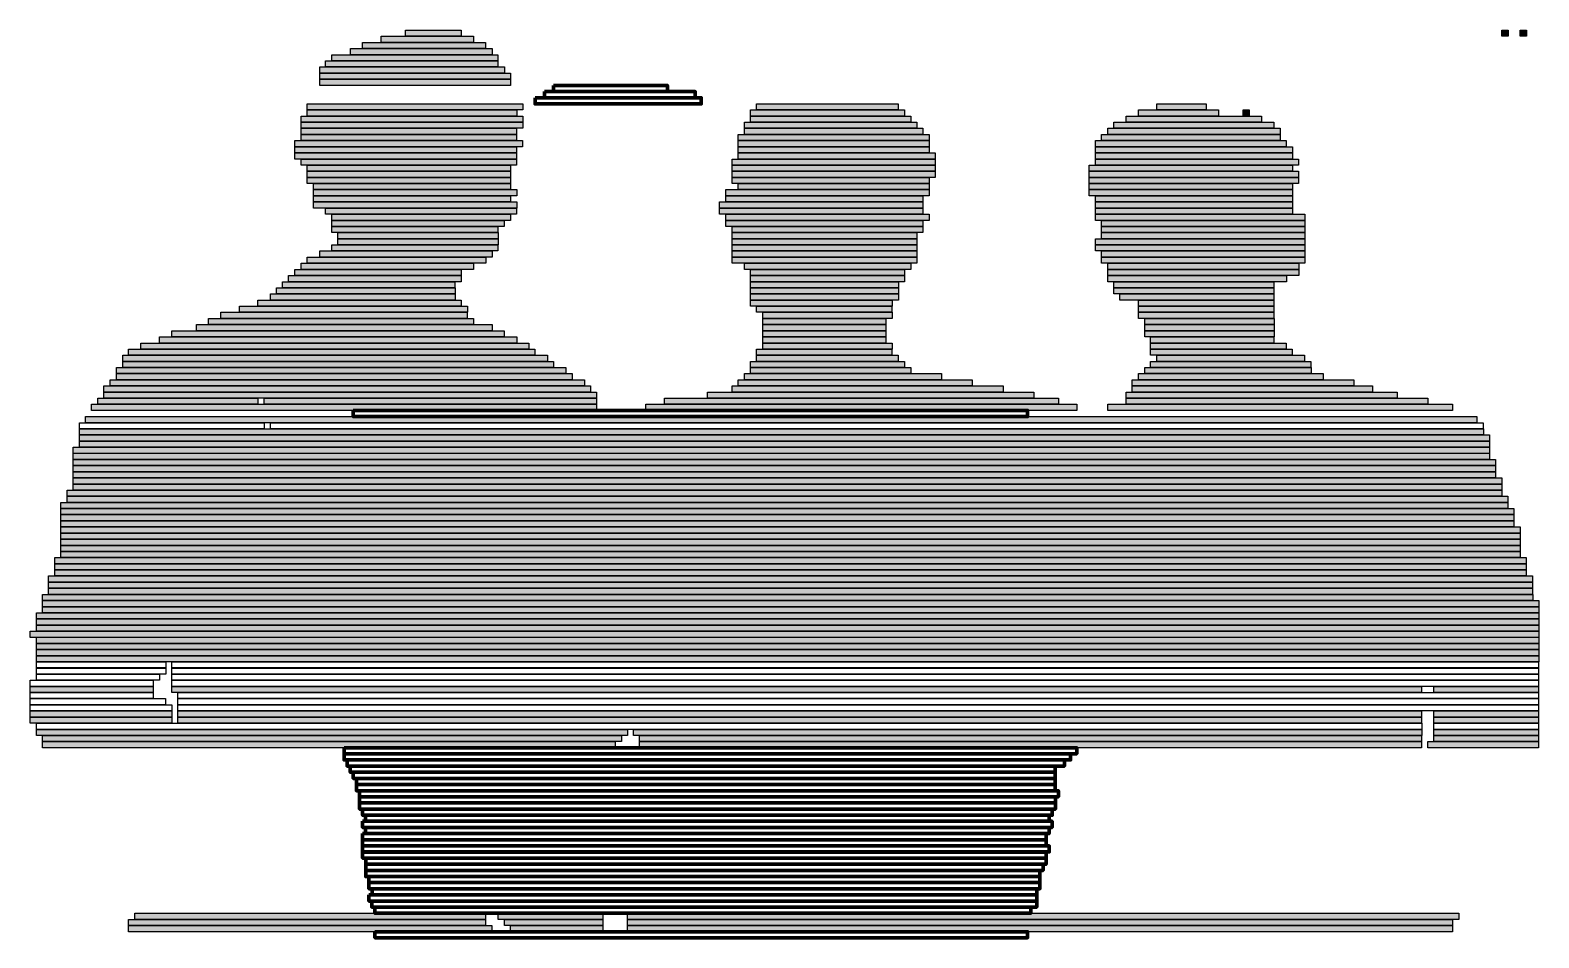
# Model space of a CAD drawing. Header units: millimetres. Extents: x 6 to 41668, y 1529 to 28527.
# Drawn here: x 39800 to 41342, y 9228 to 10156 of the extents above; entities that cross this region are included whole.
import ezdxf

# ---------------------------------------------------------------- set-up
doc = ezdxf.new("R2010")
doc.units = ezdxf.units.MM
doc.header["$LTSCALE"] = 50
doc.layers.add('12_Plankopf', color=140, linetype='Continuous')

msp = doc.modelspace()

# ---------------------------------------------------------------- hatches: boundary and pattern name
at = {"layer": '12_Plankopf'}
for points in [[(40158.8, 10149.5), (40253.2, 10149.5), (40253.2, 10143.2), (40158.8, 10143.2)], [(40183.9, 10155.7), (40240.5, 10155.7), (40240.5, 10149.5), (40183.9, 10149.5)], [(41304.6, 10155.7), (41310.9, 10155.7), (41310.9, 10149.5), (41304.6, 10149.5)], [(41323.3, 10155.7), (41329.7, 10155.7), (41329.7, 10149.5), (41323.3, 10149.5)], [(40127.4, 10136.9), (40272.2, 10136.9), (40272.2, 10130.6), (40127.4, 10130.6)], [(40139.8, 10143.1), (40265.6, 10143.1), (40265.6, 10136.9), (40139.8, 10136.9)], [(40096, 10118.1), (40284.8, 10118.1), (40284.8, 10111.8), (40096, 10111.8)], [(40102, 10124.4), (40278.3, 10124.4), (40278.3, 10118.1), (40102, 10118.1)], [(40108.4, 10130.6), (40278.3, 10130.6), (40278.3, 10124.4), (40108.4, 10124.4)], [(40096, 10111.8), (40291.2, 10111.8), (40291.2, 10105.6), (40096, 10105.6)], [(40096, 10105.6), (40291.2, 10105.6), (40291.2, 10099.3), (40096, 10099.3)], [(40083.3, 10080.5), (40303.6, 10080.5), (40303.6, 10074.2), (40083.3, 10074.2)], [(40083.3, 10074.2), (40297.4, 10074.2), (40297.4, 10067.9), (40083.3, 10067.9)], [(40536.6, 10074.2), (40694, 10074.2), (40694, 10067.9), (40536.6, 10067.9)], [(40542.6, 10080.5), (40687.4, 10080.5), (40687.4, 10074.2), (40542.6, 10074.2)], [(40933.2, 10074.2), (41015, 10074.2), (41015, 10067.9), (40933.2, 10067.9)], [(40951.9, 10080.5), (41002.2, 10080.5), (41002.2, 10074.2), (40951.9, 10074.2)], [(41040, 10074.2), (41046.3, 10074.2), (41046.3, 10067.9), (41040, 10067.9)], [(40077, 10067.9), (40303.6, 10067.9), (40303.6, 10061.7), (40077, 10061.7)], [(40077, 10061.7), (40303.6, 10061.7), (40303.6, 10055.4), (40077, 10055.4)], [(40530.3, 10061.7), (40706.6, 10061.7), (40706.6, 10055.4), (40530.3, 10055.4)], [(40536.6, 10067.9), (40700.3, 10067.9), (40700.3, 10061.7), (40536.6, 10061.7)], [(40907.8, 10061.7), (41071.4, 10061.7), (41071.4, 10055.4), (40907.8, 10055.4)], [(40920.5, 10067.9), (41059, 10067.9), (41059, 10061.7), (40920.5, 10061.7)], [(40070.6, 10042.8), (40303.5, 10042.8), (40303.5, 10036.6), (40070.6, 10036.6)], [(40077, 10055.4), (40297.3, 10055.4), (40297.3, 10049.1), (40077, 10049.1)], [(40077, 10049.1), (40297.3, 10049.1), (40297.3, 10042.8), (40077, 10042.8)], [(40523.9, 10049.1), (40719.1, 10049.1), (40719.1, 10042.8), (40523.9, 10042.8)], [(40523.9, 10042.8), (40719.1, 10042.8), (40719.1, 10036.6), (40523.9, 10036.6)], [(40530.3, 10055.4), (40712.8, 10055.4), (40712.8, 10049.1), (40530.3, 10049.1)], [(40889.1, 10042.8), (41084.2, 10042.8), (41084.2, 10036.6), (40889.1, 10036.6)], [(40895.4, 10049.1), (41078, 10049.1), (41078, 10042.8), (40895.4, 10042.8)], [(40901.8, 10055.4), (41078, 10055.4), (41078, 10049.1), (40901.8, 10049.1)], [(40070.6, 10036.6), (40297.2, 10036.6), (40297.2, 10030.3), (40070.6, 10030.3)], [(40070.6, 10030.3), (40297.2, 10030.3), (40297.2, 10024), (40070.6, 10024)], [(40523.9, 10036.6), (40719.1, 10036.6), (40719.1, 10030.3), (40523.9, 10030.3)], [(40523.9, 10030.3), (40725.4, 10030.3), (40725.4, 10024), (40523.9, 10024)], [(40889.1, 10036.6), (41090.5, 10036.6), (41090.5, 10030.3), (40889.1, 10030.3)], [(40889.1, 10030.3), (41090.5, 10030.3), (41090.5, 10024), (40889.1, 10024)], [(40077, 10024), (40297.3, 10024), (40297.3, 10017.8), (40077, 10017.8)], [(40083.3, 10017.8), (40291.1, 10017.8), (40291.1, 10011.5), (40083.3, 10011.5)], [(40083.3, 10011.5), (40291.1, 10011.5), (40291.1, 10005.2), (40083.3, 10005.2)], [(40517.6, 10024), (40725.3, 10024), (40725.3, 10017.8), (40517.6, 10017.8)], [(40517.6, 10017.8), (40725.3, 10017.8), (40725.3, 10011.5), (40517.6, 10011.5)], [(40517.6, 10011.5), (40725.3, 10011.5), (40725.3, 10005.2), (40517.6, 10005.2)], [(40882.7, 10017.8), (41090.4, 10017.8), (41090.4, 10011.5), (40882.7, 10011.5)], [(40882.7, 10011.5), (41096.7, 10011.5), (41096.7, 10005.2), (40882.7, 10005.2)], [(40889.1, 10024), (41096.8, 10024), (41096.8, 10017.8), (40889.1, 10017.8)], [(40083.3, 10005.2), (40291.1, 10005.2), (40291.1, 9999), (40083.3, 9999)], [(40089.7, 9999), (40291.1, 9999), (40291.1, 9992.7), (40089.7, 9992.7)], [(40517.6, 10005.2), (40719, 10005.2), (40719, 9999), (40517.6, 9999)], [(40523.9, 9999), (40719.1, 9999), (40719.1, 9992.7), (40523.9, 9992.7)], [(40882.7, 10005.2), (41096.7, 10005.2), (41096.7, 9999), (40882.7, 9999)], [(40882.7, 9999), (41090.4, 9999), (41090.4, 9992.7), (40882.7, 9992.7)], [(40089.7, 9992.7), (40297.4, 9992.7), (40297.4, 9986.4), (40089.7, 9986.4)], [(40089.7, 9986.4), (40291.1, 9986.4), (40291.1, 9980.2), (40089.7, 9980.2)], [(40089.7, 9980.2), (40297.4, 9980.2), (40297.4, 9973.9), (40089.7, 9973.9)], [(40504.9, 9980.2), (40712.6, 9980.2), (40712.6, 9973.9), (40504.9, 9973.9)], [(40511.2, 9992.7), (40719, 9992.7), (40719, 9986.4), (40511.2, 9986.4)], [(40511.2, 9986.4), (40712.7, 9986.4), (40712.7, 9980.2), (40511.2, 9980.2)], [(40882.7, 9992.7), (41090.4, 9992.7), (41090.4, 9986.4), (40882.7, 9986.4)], [(40889.1, 9986.4), (41090.5, 9986.4), (41090.5, 9980.2), (40889.1, 9980.2)], [(40889.1, 9980.2), (41090.5, 9980.2), (41090.5, 9973.9), (40889.1, 9973.9)], [(40102, 9973.9), (40297.2, 9973.9), (40297.2, 9967.6), (40102, 9967.6)], [(40108.4, 9967.6), (40291, 9967.6), (40291, 9961.3), (40108.4, 9961.3)], [(40504.9, 9973.9), (40712.6, 9973.9), (40712.6, 9967.6), (40504.9, 9967.6)], [(40511.2, 9967.6), (40719, 9967.6), (40719, 9961.3), (40511.2, 9961.3)], [(40889.1, 9973.9), (41090.5, 9973.9), (41090.5, 9967.6), (40889.1, 9967.6)], [(40889.1, 9967.6), (41103.1, 9967.6), (41103.1, 9961.3), (40889.1, 9961.3)], [(40108.4, 9961.3), (40284.6, 9961.3), (40284.6, 9955), (40108.4, 9955)], [(40108.4, 9955), (40278.3, 9955), (40278.3, 9948.8), (40108.4, 9948.8)], [(40114.7, 9948.8), (40278.4, 9948.8), (40278.4, 9942.5), (40114.7, 9942.5)], [(40511.2, 9961.3), (40712.7, 9961.3), (40712.7, 9955), (40511.2, 9955)], [(40517.6, 9955), (40712.7, 9955), (40712.7, 9948.8), (40517.6, 9948.8)], [(40517.6, 9948.8), (40706.4, 9948.8), (40706.4, 9942.5), (40517.6, 9942.5)], [(40895.4, 9961.3), (41103.2, 9961.3), (41103.2, 9955), (40895.4, 9955)], [(40895.4, 9955), (41103.2, 9955), (41103.2, 9948.8), (40895.4, 9948.8)], [(40895.4, 9948.8), (41103.2, 9948.8), (41103.2, 9942.5), (40895.4, 9942.5)], [(40108.4, 9936.3), (40278.3, 9936.3), (40278.3, 9930), (40108.4, 9930)], [(40114.7, 9942.5), (40278.4, 9942.5), (40278.4, 9936.3), (40114.7, 9936.3)], [(40517.6, 9942.5), (40706.4, 9942.5), (40706.4, 9936.3), (40517.6, 9936.3)], [(40517.6, 9936.3), (40706.4, 9936.3), (40706.4, 9930), (40517.6, 9930)], [(40889.1, 9942.5), (41103.1, 9942.5), (41103.1, 9936.3), (40889.1, 9936.3)], [(40889.1, 9936.3), (41103.1, 9936.3), (41103.1, 9930), (40889.1, 9930)], [(40077, 9917.4), (40253.2, 9917.4), (40253.2, 9911.1), (40077, 9911.1)], [(40083.3, 9923.7), (40265.9, 9923.7), (40265.9, 9917.5), (40083.3, 9917.5)], [(40096, 9930), (40272.3, 9930), (40272.3, 9923.7), (40096, 9923.7)], [(40517.6, 9930), (40706.4, 9930), (40706.4, 9923.7), (40517.6, 9923.7)], [(40517.6, 9923.7), (40706.4, 9923.7), (40706.4, 9917.5), (40517.6, 9917.5)], [(40530.3, 9917.4), (40700.3, 9917.4), (40700.3, 9911.1), (40530.3, 9911.1)], [(40895.4, 9930), (41103.2, 9930), (41103.2, 9923.7), (40895.4, 9923.7)], [(40895.4, 9923.7), (41103.2, 9923.7), (41103.2, 9917.5), (40895.4, 9917.5)], [(40901.8, 9917.4), (41096.9, 9917.4), (41096.9, 9911.1), (40901.8, 9911.1)], [(40064.3, 9904.9), (40240.5, 9904.9), (40240.5, 9898.6), (40064.3, 9898.6)], [(40070.6, 9911.2), (40240.6, 9911.2), (40240.6, 9904.9), (40070.6, 9904.9)], [(40536.6, 9911.2), (40694, 9911.2), (40694, 9904.9), (40536.6, 9904.9)], [(40536.6, 9904.9), (40694, 9904.9), (40694, 9898.6), (40536.6, 9898.6)], [(40901.8, 9911.2), (41096.9, 9911.2), (41096.9, 9904.9), (40901.8, 9904.9)], [(40901.8, 9904.9), (41084.3, 9904.9), (41084.3, 9898.6), (40901.8, 9898.6)], [(40051.9, 9892.4), (40234.5, 9892.4), (40234.5, 9886.1), (40051.9, 9886.1)], [(40057.9, 9898.6), (40234.2, 9898.6), (40234.2, 9892.3), (40057.9, 9892.3)], [(40536.6, 9898.6), (40687.7, 9898.6), (40687.7, 9892.3), (40536.6, 9892.3)], [(40536.6, 9892.4), (40687.7, 9892.4), (40687.7, 9886.1), (40536.6, 9886.1)], [(40907.8, 9898.6), (41071.4, 9898.6), (41071.4, 9892.3), (40907.8, 9892.3)], [(40907.8, 9892.4), (41071.4, 9892.4), (41071.4, 9886.1), (40907.8, 9886.1)], [(40014.2, 9873.6), (40247.1, 9873.6), (40247.1, 9867.3), (40014.2, 9867.3)], [(40032.9, 9879.8), (40240.6, 9879.8), (40240.6, 9873.6), (40032.9, 9873.6)], [(40045.6, 9886.1), (40234.4, 9886.1), (40234.4, 9879.8), (40045.6, 9879.8)], [(40536.6, 9886.1), (40687.7, 9886.1), (40687.7, 9879.8), (40536.6, 9879.8)], [(40536.6, 9879.8), (40681.4, 9879.8), (40681.4, 9873.6), (40536.6, 9873.6)], [(40542.6, 9873.6), (40681.1, 9873.6), (40681.1, 9867.3), (40542.6, 9867.3)], [(40914.1, 9886.1), (41071.5, 9886.1), (41071.5, 9879.8), (40914.1, 9879.8)], [(40933.2, 9879.8), (41071.6, 9879.8), (41071.6, 9873.6), (40933.2, 9873.6)], [(40933.2, 9873.6), (41071.6, 9873.6), (41071.6, 9867.3), (40933.2, 9867.3)], [(39982.4, 9861), (40253.1, 9861), (40253.1, 9854.7), (39982.4, 9854.7)], [(39995.1, 9867.3), (40246.9, 9867.3), (40246.9, 9861), (39995.1, 9861)], [(40549, 9867.3), (40681.2, 9867.3), (40681.2, 9861), (40549, 9861)], [(40549, 9861), (40674.9, 9861), (40674.9, 9854.7), (40549, 9854.7)], [(40933.2, 9867.3), (41071.6, 9867.3), (41071.6, 9861), (40933.2, 9861)], [(40939.5, 9861), (41071.7, 9861), (41071.7, 9854.7), (40939.5, 9854.7)], [(39932.3, 9842.2), (40297.4, 9842.2), (40297.4, 9835.9), (39932.3, 9835.9)], [(39944.7, 9848.5), (40284.6, 9848.5), (40284.6, 9842.2), (39944.7, 9842.2)], [(39970.1, 9854.7), (40272.2, 9854.7), (40272.2, 9848.5), (39970.1, 9848.5)], [(40549, 9854.7), (40674.9, 9854.7), (40674.9, 9848.5), (40549, 9848.5)], [(40549, 9848.5), (40674.9, 9848.5), (40674.9, 9842.2), (40549, 9842.2)], [(40549, 9842.2), (40674.9, 9842.2), (40674.9, 9835.9), (40549, 9835.9)], [(40939.5, 9854.7), (41071.7, 9854.7), (41071.7, 9848.5), (40939.5, 9848.5)], [(40939.5, 9848.5), (41071.7, 9848.5), (41071.7, 9842.2), (40939.5, 9842.2)], [(40945.5, 9842.2), (41071.4, 9842.2), (41071.4, 9835.9), (40945.5, 9835.9)], [(39900.6, 9829.7), (40316.1, 9829.7), (40316.1, 9823.4), (39900.6, 9823.4)], [(39913.3, 9835.9), (40309.8, 9835.9), (40309.8, 9829.7), (39913.3, 9829.7)], [(40542.6, 9829.7), (40681.1, 9829.7), (40681.1, 9823.4), (40542.6, 9823.4)], [(40549, 9835.9), (40681.2, 9835.9), (40681.2, 9829.7), (40549, 9829.7)], [(40945.5, 9835.9), (41084, 9835.9), (41084, 9829.7), (40945.5, 9829.7)], [(40945.5, 9829.7), (41090.3, 9829.7), (41090.3, 9823.4), (40945.5, 9823.4)], [(39888.2, 9810.9), (40347.7, 9810.9), (40347.7, 9804.6), (39888.2, 9804.6)], [(39894.6, 9823.4), (40328.9, 9823.4), (40328.9, 9817.1), (39894.6, 9817.1)], [(39894.6, 9817.1), (40335.2, 9817.1), (40335.2, 9810.9), (39894.6, 9810.9)], [(40536.6, 9817.1), (40694, 9817.1), (40694, 9810.9), (40536.6, 9810.9)], [(40536.6, 9810.9), (40700.3, 9810.9), (40700.3, 9804.6), (40536.6, 9804.6)], [(40542.6, 9823.4), (40687.4, 9823.4), (40687.4, 9817.1), (40542.6, 9817.1)], [(40939.5, 9810.9), (41109.5, 9810.9), (41109.5, 9804.6), (40939.5, 9804.6)], [(40945.5, 9817.1), (41109.2, 9817.1), (41109.2, 9810.9), (40945.5, 9810.9)], [(40951.9, 9823.4), (41102.9, 9823.4), (41102.9, 9817.1), (40951.9, 9817.1)], [(39881.9, 9798.3), (40366.6, 9798.3), (40366.6, 9792.1), (39881.9, 9792.1)], [(39888.2, 9804.6), (40354, 9804.6), (40354, 9798.3), (39888.2, 9798.3)], [(40523.9, 9798.3), (40763.2, 9798.3), (40763.2, 9792.1), (40523.9, 9792.1)], [(40530.3, 9804.6), (40731.7, 9804.6), (40731.7, 9798.3), (40530.3, 9798.3)], [(40926.8, 9798.3), (41153.4, 9798.3), (41153.4, 9792.1), (40926.8, 9792.1)], [(40933.2, 9804.6), (41122, 9804.6), (41122, 9798.3), (40933.2, 9798.3)], [(39869.2, 9779.5), (40032.8, 9779.5), (40032.8, 9773.2), (39869.2, 9773.2)], [(39875.5, 9792.1), (40372.8, 9792.1), (40372.8, 9785.8), (39875.5, 9785.8)], [(39875.5, 9785.8), (40379.1, 9785.8), (40379.1, 9779.5), (39875.5, 9779.5)], [(40039.2, 9779.5), (40379.1, 9779.5), (40379.1, 9773.2), (40039.2, 9773.2)], [(40448.4, 9779.5), (40851.3, 9779.5), (40851.3, 9773.2), (40448.4, 9773.2)], [(40492.5, 9785.8), (40826.1, 9785.8), (40826.1, 9779.5), (40492.5, 9779.5)], [(40517.6, 9792.1), (40794.6, 9792.1), (40794.6, 9785.8), (40517.6, 9785.8)], [(40920.5, 9785.8), (41197.5, 9785.8), (41197.5, 9779.5), (40920.5, 9779.5)], [(40920.5, 9779.5), (41228.9, 9779.5), (41228.9, 9773.2), (40920.5, 9773.2)], [(40926.8, 9792.1), (41172.3, 9792.1), (41172.3, 9785.8), (40926.8, 9785.8)], [(39862.8, 9773.2), (40379, 9773.2), (40379, 9767), (39862.8, 9767)], [(40429.4, 9773.2), (40870, 9773.2), (40870, 9767), (40429.4, 9767)], [(40901.8, 9773.2), (41254.3, 9773.2), (41254.3, 9767), (40901.8, 9767)], [(39850.5, 9748.2), (41285.7, 9748.2), (41285.7, 9741.9), (39850.5, 9741.9)], [(39856.5, 9760.7), (41279.1, 9760.7), (41279.1, 9754.4), (39856.5, 9754.4)], [(39850.5, 9741.9), (41292, 9741.9), (41292, 9735.6), (39850.5, 9735.6)], [(39850.5, 9735.6), (41292, 9735.6), (41292, 9729.4), (39850.5, 9729.4)], [(39844.1, 9729.3), (41291.9, 9729.3), (41291.9, 9723), (39844.1, 9723)], [(39844.1, 9723.1), (41291.9, 9723.1), (41291.9, 9716.8), (39844.1, 9716.8)], [(39844.1, 9716.8), (41298.2, 9716.8), (41298.2, 9710.5), (39844.1, 9710.5)], [(39844.1, 9710.5), (41298.2, 9710.5), (41298.2, 9704.3), (39844.1, 9704.3)], [(39844.1, 9704.3), (41298.2, 9704.3), (41298.2, 9698), (39844.1, 9698)], [(39844.1, 9698), (41304.5, 9698), (41304.5, 9691.7), (39844.1, 9691.7)], [(39844.1, 9691.7), (41304.5, 9691.7), (41304.5, 9685.5), (39844.1, 9685.5)], [(39831.4, 9672.9), (41310.7, 9672.9), (41310.7, 9666.6), (39831.4, 9666.6)], [(39837.8, 9685.4), (41304.5, 9685.4), (41304.5, 9679.2), (39837.8, 9679.2)], [(39837.8, 9679.2), (41310.8, 9679.2), (41310.8, 9672.9), (39837.8, 9672.9)], [(39831.4, 9666.6), (41317, 9666.6), (41317, 9660.4), (39831.4, 9660.4)], [(39831.4, 9660.4), (41317, 9660.4), (41317, 9654.1), (39831.4, 9654.1)], [(39831.4, 9654.1), (41317, 9654.1), (41317, 9647.8), (39831.4, 9647.8)], [(39831.4, 9647.8), (41323.3, 9647.8), (41323.3, 9641.6), (39831.4, 9641.6)], [(39831.4, 9641.6), (41323.3, 9641.6), (41323.3, 9635.3), (39831.4, 9635.3)], [(39831.4, 9635.3), (41323.3, 9635.3), (41323.3, 9629), (39831.4, 9629)], [(39831.4, 9629), (41323.3, 9629), (41323.3, 9622.8), (39831.4, 9622.8)], [(39825.1, 9616.5), (41329.6, 9616.5), (41329.6, 9610.2), (39825.1, 9610.2)], [(39825.1, 9610.2), (41329.6, 9610.2), (41329.6, 9604), (39825.1, 9604)], [(39831.4, 9622.8), (41323.3, 9622.8), (41323.3, 9616.5), (39831.4, 9616.5)], [(39818.7, 9597.7), (41335.8, 9597.7), (41335.8, 9591.4), (39818.7, 9591.4)], [(39825.1, 9604), (41329.6, 9604), (41329.6, 9597.7), (39825.1, 9597.7)], [(39812.7, 9578.9), (41336.1, 9578.9), (41336.1, 9572.6), (39812.7, 9572.6)], [(39818.7, 9591.4), (41335.8, 9591.4), (41335.8, 9585.1), (39818.7, 9585.1)], [(39818.7, 9585.1), (41335.8, 9585.1), (41335.8, 9578.9), (39818.7, 9578.9)], [(39812.7, 9572.6), (41342.4, 9572.6), (41342.4, 9566.3), (39812.7, 9566.3)], [(39812.7, 9566.3), (41342.4, 9566.3), (41342.4, 9560.1), (39812.7, 9560.1)], [(39806.4, 9560.1), (41342.3, 9560.1), (41342.3, 9553.8), (39806.4, 9553.8)], [(39806.4, 9553.8), (41342.3, 9553.8), (41342.3, 9547.5), (39806.4, 9547.5)], [(39806.4, 9547.5), (41342.3, 9547.5), (41342.3, 9541.2), (39806.4, 9541.2)], [(39800, 9541.2), (41342.3, 9541.2), (41342.3, 9534.9), (39800, 9534.9)], [(39806.4, 9535), (41342.3, 9535), (41342.3, 9528.7), (39806.4, 9528.7)], [(39806.4, 9528.7), (41342.3, 9528.7), (41342.3, 9522.4), (39806.4, 9522.4)], [(39806.4, 9522.4), (41342.3, 9522.4), (41342.3, 9516.2), (39806.4, 9516.2)], [(39806.4, 9516.2), (41342.3, 9516.2), (41342.3, 9509.9), (39806.4, 9509.9)], [(39800, 9484.8), (39925.9, 9484.8), (39925.9, 9478.5), (39800, 9478.5)], [(39944.7, 9484.8), (41222.5, 9484.8), (41222.5, 9478.5), (39944.7, 9478.5)], [(41235.1, 9484.8), (41342.2, 9484.8), (41342.2, 9478.5), (41235.1, 9478.5)], [(39800, 9459.7), (39944.8, 9459.7), (39944.8, 9453.5), (39800, 9453.5)], [(39951, 9459.7), (41222.6, 9459.7), (41222.6, 9453.5), (39951, 9453.5)], [(41235.1, 9459.7), (41342.2, 9459.7), (41342.2, 9453.5), (41235.1, 9453.5)], [(39800, 9453.5), (39944.8, 9453.5), (39944.8, 9447.2), (39800, 9447.2)], [(39806.4, 9440.9), (40410.7, 9440.9), (40410.7, 9434.7), (39806.4, 9434.7)], [(39951, 9453.5), (41222.6, 9453.5), (41222.6, 9447.2), (39951, 9447.2)], [(40417, 9440.9), (41222.8, 9440.9), (41222.8, 9434.7), (40417, 9434.7)], [(41235.1, 9453.5), (41342.2, 9453.5), (41342.2, 9447.2), (41235.1, 9447.2)], [(41235.1, 9440.9), (41342.2, 9440.9), (41342.2, 9434.7), (41235.1, 9434.7)], [(39812.7, 9434.7), (40404.5, 9434.7), (40404.5, 9428.4), (39812.7, 9428.4)], [(39812.7, 9428.4), (40398.2, 9428.4), (40398.2, 9422.1), (39812.7, 9422.1)], [(40423, 9434.7), (41222.5, 9434.7), (41222.5, 9428.4), (40423, 9428.4)], [(40423, 9428.4), (41222.5, 9428.4), (41222.5, 9422.1), (40423, 9422.1)], [(41228.8, 9428.4), (41342.1, 9428.4), (41342.1, 9422.1), (41228.8, 9422.1)], [(41235.1, 9434.7), (41342.2, 9434.7), (41342.2, 9428.4), (41235.1, 9428.4)], [(39900.6, 9246.6), (40265.7, 9246.6), (40265.7, 9240.3), (39900.6, 9240.3)], [(39900.6, 9240.3), (40272, 9240.3), (40272, 9234), (39900.6, 9234)], [(39906.9, 9252.8), (40265.7, 9252.8), (40265.7, 9246.6), (39906.9, 9246.6)], [(40278.4, 9252.8), (40385.4, 9252.8), (40385.4, 9246.6), (40278.4, 9246.6)], [(40284.8, 9246.6), (40385.5, 9246.6), (40385.5, 9240.3), (40284.8, 9240.3)], [(40291.1, 9240.3), (40385.5, 9240.3), (40385.5, 9234), (40291.1, 9234)], [(40410.7, 9252.8), (41260.5, 9252.8), (41260.5, 9246.6), (40410.7, 9246.6)], [(40410.7, 9246.6), (41254.2, 9246.6), (41254.2, 9240.3), (40410.7, 9240.3)], [(40410.7, 9240.3), (41254.2, 9240.3), (41254.2, 9234), (40410.7, 9234)]]:
    msp.add_hatch(color=7, dxfattribs=at).paths.add_polyline_path(points)

# ---------------------------------------------------------------- linework, layer by layer
for points in [[(40158.8, 10149.5), (40253.2, 10149.5), (40253.2, 10143.2), (40158.8, 10143.2)], [(40183.9, 10155.7), (40240.5, 10155.7), (40240.5, 10149.5), (40183.9, 10149.5)], [(41304.6, 10155.7), (41310.9, 10155.7), (41310.9, 10149.5), (41304.6, 10149.5)], [(41323.3, 10155.7), (41329.7, 10155.7), (41329.7, 10149.5), (41323.3, 10149.5)], [(40127.4, 10136.9), (40272.2, 10136.9), (40272.2, 10130.6), (40127.4, 10130.6)], [(40139.8, 10143.1), (40265.6, 10143.1), (40265.6, 10136.9), (40139.8, 10136.9)], [(40096, 10118.1), (40284.8, 10118.1), (40284.8, 10111.8), (40096, 10111.8)], [(40102, 10124.4), (40278.3, 10124.4), (40278.3, 10118.1), (40102, 10118.1)], [(40108.4, 10130.6), (40278.3, 10130.6), (40278.3, 10124.4), (40108.4, 10124.4)], [(40096, 10111.8), (40291.2, 10111.8), (40291.2, 10105.6), (40096, 10105.6)], [(40096, 10105.6), (40291.2, 10105.6), (40291.2, 10099.3), (40096, 10099.3)], [(40083.3, 10080.5), (40303.6, 10080.5), (40303.6, 10074.2), (40083.3, 10074.2)], [(40083.3, 10074.2), (40297.4, 10074.2), (40297.4, 10067.9), (40083.3, 10067.9)], [(40536.6, 10074.2), (40694, 10074.2), (40694, 10067.9), (40536.6, 10067.9)], [(40542.6, 10080.5), (40687.4, 10080.5), (40687.4, 10074.2), (40542.6, 10074.2)], [(40933.2, 10074.2), (41015, 10074.2), (41015, 10067.9), (40933.2, 10067.9)], [(40951.9, 10080.5), (41002.2, 10080.5), (41002.2, 10074.2), (40951.9, 10074.2)], [(41040, 10074.2), (41046.3, 10074.2), (41046.3, 10067.9), (41040, 10067.9)], [(40077, 10067.9), (40303.6, 10067.9), (40303.6, 10061.7), (40077, 10061.7)], [(40077, 10061.7), (40303.6, 10061.7), (40303.6, 10055.4), (40077, 10055.4)], [(40530.3, 10061.7), (40706.6, 10061.7), (40706.6, 10055.4), (40530.3, 10055.4)], [(40536.6, 10067.9), (40700.3, 10067.9), (40700.3, 10061.7), (40536.6, 10061.7)], [(40907.8, 10061.7), (41071.4, 10061.7), (41071.4, 10055.4), (40907.8, 10055.4)], [(40920.5, 10067.9), (41059, 10067.9), (41059, 10061.7), (40920.5, 10061.7)], [(40070.6, 10042.8), (40303.5, 10042.8), (40303.5, 10036.6), (40070.6, 10036.6)], [(40077, 10055.4), (40297.3, 10055.4), (40297.3, 10049.1), (40077, 10049.1)], [(40077, 10049.1), (40297.3, 10049.1), (40297.3, 10042.8), (40077, 10042.8)], [(40523.9, 10049.1), (40719.1, 10049.1), (40719.1, 10042.8), (40523.9, 10042.8)], [(40523.9, 10042.8), (40719.1, 10042.8), (40719.1, 10036.6), (40523.9, 10036.6)], [(40530.3, 10055.4), (40712.8, 10055.4), (40712.8, 10049.1), (40530.3, 10049.1)], [(40889.1, 10042.8), (41084.2, 10042.8), (41084.2, 10036.6), (40889.1, 10036.6)], [(40895.4, 10049.1), (41078, 10049.1), (41078, 10042.8), (40895.4, 10042.8)], [(40901.8, 10055.4), (41078, 10055.4), (41078, 10049.1), (40901.8, 10049.1)], [(40070.6, 10036.6), (40297.2, 10036.6), (40297.2, 10030.3), (40070.6, 10030.3)], [(40070.6, 10030.3), (40297.2, 10030.3), (40297.2, 10024), (40070.6, 10024)], [(40523.9, 10036.6), (40719.1, 10036.6), (40719.1, 10030.3), (40523.9, 10030.3)], [(40523.9, 10030.3), (40725.4, 10030.3), (40725.4, 10024), (40523.9, 10024)], [(40889.1, 10036.6), (41090.5, 10036.6), (41090.5, 10030.3), (40889.1, 10030.3)], [(40889.1, 10030.3), (41090.5, 10030.3), (41090.5, 10024), (40889.1, 10024)], [(40077, 10024), (40297.3, 10024), (40297.3, 10017.8), (40077, 10017.8)], [(40083.3, 10017.8), (40291.1, 10017.8), (40291.1, 10011.5), (40083.3, 10011.5)], [(40083.3, 10011.5), (40291.1, 10011.5), (40291.1, 10005.2), (40083.3, 10005.2)], [(40517.6, 10024), (40725.3, 10024), (40725.3, 10017.8), (40517.6, 10017.8)], [(40517.6, 10017.8), (40725.3, 10017.8), (40725.3, 10011.5), (40517.6, 10011.5)], [(40517.6, 10011.5), (40725.3, 10011.5), (40725.3, 10005.2), (40517.6, 10005.2)], [(40882.7, 10017.8), (41090.4, 10017.8), (41090.4, 10011.5), (40882.7, 10011.5)], [(40882.7, 10011.5), (41096.7, 10011.5), (41096.7, 10005.2), (40882.7, 10005.2)], [(40889.1, 10024), (41096.8, 10024), (41096.8, 10017.8), (40889.1, 10017.8)], [(40083.3, 10005.2), (40291.1, 10005.2), (40291.1, 9999), (40083.3, 9999)], [(40089.7, 9999), (40291.1, 9999), (40291.1, 9992.7), (40089.7, 9992.7)], [(40517.6, 10005.2), (40719, 10005.2), (40719, 9999), (40517.6, 9999)], [(40523.9, 9999), (40719.1, 9999), (40719.1, 9992.7), (40523.9, 9992.7)], [(40882.7, 10005.2), (41096.7, 10005.2), (41096.7, 9999), (40882.7, 9999)], [(40882.7, 9999), (41090.4, 9999), (41090.4, 9992.7), (40882.7, 9992.7)], [(40089.7, 9992.7), (40297.4, 9992.7), (40297.4, 9986.4), (40089.7, 9986.4)], [(40089.7, 9986.4), (40291.1, 9986.4), (40291.1, 9980.2), (40089.7, 9980.2)], [(40089.7, 9980.2), (40297.4, 9980.2), (40297.4, 9973.9), (40089.7, 9973.9)], [(40504.9, 9980.2), (40712.6, 9980.2), (40712.6, 9973.9), (40504.9, 9973.9)], [(40511.2, 9992.7), (40719, 9992.7), (40719, 9986.4), (40511.2, 9986.4)], [(40511.2, 9986.4), (40712.7, 9986.4), (40712.7, 9980.2), (40511.2, 9980.2)], [(40882.7, 9992.7), (41090.4, 9992.7), (41090.4, 9986.4), (40882.7, 9986.4)], [(40889.1, 9986.4), (41090.5, 9986.4), (41090.5, 9980.2), (40889.1, 9980.2)], [(40889.1, 9980.2), (41090.5, 9980.2), (41090.5, 9973.9), (40889.1, 9973.9)], [(40102, 9973.9), (40297.2, 9973.9), (40297.2, 9967.6), (40102, 9967.6)], [(40108.4, 9967.6), (40291, 9967.6), (40291, 9961.3), (40108.4, 9961.3)], [(40504.9, 9973.9), (40712.6, 9973.9), (40712.6, 9967.6), (40504.9, 9967.6)], [(40511.2, 9967.6), (40719, 9967.6), (40719, 9961.3), (40511.2, 9961.3)], [(40889.1, 9973.9), (41090.5, 9973.9), (41090.5, 9967.6), (40889.1, 9967.6)], [(40889.1, 9967.6), (41103.1, 9967.6), (41103.1, 9961.3), (40889.1, 9961.3)], [(40108.4, 9961.3), (40284.6, 9961.3), (40284.6, 9955), (40108.4, 9955)], [(40108.4, 9955), (40278.3, 9955), (40278.3, 9948.8), (40108.4, 9948.8)], [(40114.7, 9948.8), (40278.4, 9948.8), (40278.4, 9942.5), (40114.7, 9942.5)], [(40511.2, 9961.3), (40712.7, 9961.3), (40712.7, 9955), (40511.2, 9955)], [(40517.6, 9955), (40712.7, 9955), (40712.7, 9948.8), (40517.6, 9948.8)], [(40517.6, 9948.8), (40706.4, 9948.8), (40706.4, 9942.5), (40517.6, 9942.5)], [(40895.4, 9961.3), (41103.2, 9961.3), (41103.2, 9955), (40895.4, 9955)], [(40895.4, 9955), (41103.2, 9955), (41103.2, 9948.8), (40895.4, 9948.8)], [(40895.4, 9948.8), (41103.2, 9948.8), (41103.2, 9942.5), (40895.4, 9942.5)], [(40108.4, 9936.3), (40278.3, 9936.3), (40278.3, 9930), (40108.4, 9930)], [(40114.7, 9942.5), (40278.4, 9942.5), (40278.4, 9936.3), (40114.7, 9936.3)], [(40517.6, 9942.5), (40706.4, 9942.5), (40706.4, 9936.3), (40517.6, 9936.3)], [(40517.6, 9936.3), (40706.4, 9936.3), (40706.4, 9930), (40517.6, 9930)], [(40889.1, 9942.5), (41103.1, 9942.5), (41103.1, 9936.3), (40889.1, 9936.3)], [(40889.1, 9936.3), (41103.1, 9936.3), (41103.1, 9930), (40889.1, 9930)], [(40077, 9917.4), (40253.2, 9917.4), (40253.2, 9911.1), (40077, 9911.1)], [(40083.3, 9923.7), (40265.9, 9923.7), (40265.9, 9917.5), (40083.3, 9917.5)], [(40096, 9930), (40272.3, 9930), (40272.3, 9923.7), (40096, 9923.7)], [(40517.6, 9930), (40706.4, 9930), (40706.4, 9923.7), (40517.6, 9923.7)], [(40517.6, 9923.7), (40706.4, 9923.7), (40706.4, 9917.5), (40517.6, 9917.5)], [(40530.3, 9917.4), (40700.3, 9917.4), (40700.3, 9911.1), (40530.3, 9911.1)], [(40895.4, 9930), (41103.2, 9930), (41103.2, 9923.7), (40895.4, 9923.7)], [(40895.4, 9923.7), (41103.2, 9923.7), (41103.2, 9917.5), (40895.4, 9917.5)], [(40901.8, 9917.4), (41096.9, 9917.4), (41096.9, 9911.1), (40901.8, 9911.1)], [(40064.3, 9904.9), (40240.5, 9904.9), (40240.5, 9898.6), (40064.3, 9898.6)], [(40070.6, 9911.2), (40240.6, 9911.2), (40240.6, 9904.9), (40070.6, 9904.9)], [(40536.6, 9911.2), (40694, 9911.2), (40694, 9904.9), (40536.6, 9904.9)], [(40536.6, 9904.9), (40694, 9904.9), (40694, 9898.6), (40536.6, 9898.6)], [(40901.8, 9911.2), (41096.9, 9911.2), (41096.9, 9904.9), (40901.8, 9904.9)], [(40901.8, 9904.9), (41084.3, 9904.9), (41084.3, 9898.6), (40901.8, 9898.6)], [(40051.9, 9892.4), (40234.5, 9892.4), (40234.5, 9886.1), (40051.9, 9886.1)], [(40057.9, 9898.6), (40234.2, 9898.6), (40234.2, 9892.3), (40057.9, 9892.3)], [(40536.6, 9898.6), (40687.7, 9898.6), (40687.7, 9892.3), (40536.6, 9892.3)], [(40536.6, 9892.4), (40687.7, 9892.4), (40687.7, 9886.1), (40536.6, 9886.1)], [(40907.8, 9898.6), (41071.4, 9898.6), (41071.4, 9892.3), (40907.8, 9892.3)], [(40907.8, 9892.4), (41071.4, 9892.4), (41071.4, 9886.1), (40907.8, 9886.1)], [(40014.2, 9873.6), (40247.1, 9873.6), (40247.1, 9867.3), (40014.2, 9867.3)], [(40032.9, 9879.8), (40240.6, 9879.8), (40240.6, 9873.6), (40032.9, 9873.6)], [(40045.6, 9886.1), (40234.4, 9886.1), (40234.4, 9879.8), (40045.6, 9879.8)], [(40536.6, 9886.1), (40687.7, 9886.1), (40687.7, 9879.8), (40536.6, 9879.8)], [(40536.6, 9879.8), (40681.4, 9879.8), (40681.4, 9873.6), (40536.6, 9873.6)], [(40542.6, 9873.6), (40681.1, 9873.6), (40681.1, 9867.3), (40542.6, 9867.3)], [(40914.1, 9886.1), (41071.5, 9886.1), (41071.5, 9879.8), (40914.1, 9879.8)], [(40933.2, 9879.8), (41071.6, 9879.8), (41071.6, 9873.6), (40933.2, 9873.6)], [(40933.2, 9873.6), (41071.6, 9873.6), (41071.6, 9867.3), (40933.2, 9867.3)], [(39982.4, 9861), (40253.1, 9861), (40253.1, 9854.7), (39982.4, 9854.7)], [(39995.1, 9867.3), (40246.9, 9867.3), (40246.9, 9861), (39995.1, 9861)], [(40549, 9867.3), (40681.2, 9867.3), (40681.2, 9861), (40549, 9861)], [(40549, 9861), (40674.9, 9861), (40674.9, 9854.7), (40549, 9854.7)], [(40933.2, 9867.3), (41071.6, 9867.3), (41071.6, 9861), (40933.2, 9861)], [(40939.5, 9861), (41071.7, 9861), (41071.7, 9854.7), (40939.5, 9854.7)], [(39932.3, 9842.2), (40297.4, 9842.2), (40297.4, 9835.9), (39932.3, 9835.9)], [(39944.7, 9848.5), (40284.6, 9848.5), (40284.6, 9842.2), (39944.7, 9842.2)], [(39970.1, 9854.7), (40272.2, 9854.7), (40272.2, 9848.5), (39970.1, 9848.5)], [(40549, 9854.7), (40674.9, 9854.7), (40674.9, 9848.5), (40549, 9848.5)], [(40549, 9848.5), (40674.9, 9848.5), (40674.9, 9842.2), (40549, 9842.2)], [(40549, 9842.2), (40674.9, 9842.2), (40674.9, 9835.9), (40549, 9835.9)], [(40939.5, 9854.7), (41071.7, 9854.7), (41071.7, 9848.5), (40939.5, 9848.5)], [(40939.5, 9848.5), (41071.7, 9848.5), (41071.7, 9842.2), (40939.5, 9842.2)], [(40945.5, 9842.2), (41071.4, 9842.2), (41071.4, 9835.9), (40945.5, 9835.9)], [(39900.6, 9829.7), (40316.1, 9829.7), (40316.1, 9823.4), (39900.6, 9823.4)], [(39913.3, 9835.9), (40309.8, 9835.9), (40309.8, 9829.7), (39913.3, 9829.7)], [(40542.6, 9829.7), (40681.1, 9829.7), (40681.1, 9823.4), (40542.6, 9823.4)], [(40549, 9835.9), (40681.2, 9835.9), (40681.2, 9829.7), (40549, 9829.7)], [(40945.5, 9835.9), (41084, 9835.9), (41084, 9829.7), (40945.5, 9829.7)], [(40945.5, 9829.7), (41090.3, 9829.7), (41090.3, 9823.4), (40945.5, 9823.4)], [(39888.2, 9810.9), (40347.7, 9810.9), (40347.7, 9804.6), (39888.2, 9804.6)], [(39894.6, 9823.4), (40328.9, 9823.4), (40328.9, 9817.1), (39894.6, 9817.1)], [(39894.6, 9817.1), (40335.2, 9817.1), (40335.2, 9810.9), (39894.6, 9810.9)], [(40536.6, 9817.1), (40694, 9817.1), (40694, 9810.9), (40536.6, 9810.9)], [(40536.6, 9810.9), (40700.3, 9810.9), (40700.3, 9804.6), (40536.6, 9804.6)], [(40542.6, 9823.4), (40687.4, 9823.4), (40687.4, 9817.1), (40542.6, 9817.1)], [(40939.5, 9810.9), (41109.5, 9810.9), (41109.5, 9804.6), (40939.5, 9804.6)], [(40945.5, 9817.1), (41109.2, 9817.1), (41109.2, 9810.9), (40945.5, 9810.9)], [(40951.9, 9823.4), (41102.9, 9823.4), (41102.9, 9817.1), (40951.9, 9817.1)], [(39881.9, 9798.3), (40366.6, 9798.3), (40366.6, 9792.1), (39881.9, 9792.1)], [(39888.2, 9804.6), (40354, 9804.6), (40354, 9798.3), (39888.2, 9798.3)], [(40523.9, 9798.3), (40763.2, 9798.3), (40763.2, 9792.1), (40523.9, 9792.1)], [(40530.3, 9804.6), (40731.7, 9804.6), (40731.7, 9798.3), (40530.3, 9798.3)], [(40926.8, 9798.3), (41153.4, 9798.3), (41153.4, 9792.1), (40926.8, 9792.1)], [(40933.2, 9804.6), (41122, 9804.6), (41122, 9798.3), (40933.2, 9798.3)], [(39869.2, 9779.5), (40032.8, 9779.5), (40032.8, 9773.2), (39869.2, 9773.2)], [(39875.5, 9792.1), (40372.8, 9792.1), (40372.8, 9785.8), (39875.5, 9785.8)], [(39875.5, 9785.8), (40379.1, 9785.8), (40379.1, 9779.5), (39875.5, 9779.5)], [(40039.2, 9779.5), (40379.1, 9779.5), (40379.1, 9773.2), (40039.2, 9773.2)], [(40448.4, 9779.5), (40851.3, 9779.5), (40851.3, 9773.2), (40448.4, 9773.2)], [(40492.5, 9785.8), (40826.1, 9785.8), (40826.1, 9779.5), (40492.5, 9779.5)], [(40517.6, 9792.1), (40794.6, 9792.1), (40794.6, 9785.8), (40517.6, 9785.8)], [(40920.5, 9785.8), (41197.5, 9785.8), (41197.5, 9779.5), (40920.5, 9779.5)], [(40920.5, 9779.5), (41228.9, 9779.5), (41228.9, 9773.2), (40920.5, 9773.2)], [(40926.8, 9792.1), (41172.3, 9792.1), (41172.3, 9785.8), (40926.8, 9785.8)], [(39862.8, 9773.2), (40379, 9773.2), (40379, 9767), (39862.8, 9767)], [(40429.4, 9773.2), (40870, 9773.2), (40870, 9767), (40429.4, 9767)], [(40901.8, 9773.2), (41254.3, 9773.2), (41254.3, 9767), (40901.8, 9767)], [(39850.5, 9754.4), (40039.3, 9754.4), (40039.3, 9748.2), (39850.5, 9748.2)], [(39850.5, 9748.2), (41285.7, 9748.2), (41285.7, 9741.9), (39850.5, 9741.9)], [(39856.5, 9760.7), (41279.1, 9760.7), (41279.1, 9754.4), (39856.5, 9754.4)], [(40045.6, 9754.4), (41285.6, 9754.4), (41285.6, 9748.2), (40045.6, 9748.2)], [(39850.5, 9741.9), (41292, 9741.9), (41292, 9735.6), (39850.5, 9735.6)], [(39850.5, 9735.6), (41292, 9735.6), (41292, 9729.4), (39850.5, 9729.4)], [(39844.1, 9729.3), (41291.9, 9729.3), (41291.9, 9723), (39844.1, 9723)], [(39844.1, 9723.1), (41291.9, 9723.1), (41291.9, 9716.8), (39844.1, 9716.8)], [(39844.1, 9716.8), (41298.2, 9716.8), (41298.2, 9710.5), (39844.1, 9710.5)], [(39844.1, 9710.5), (41298.2, 9710.5), (41298.2, 9704.3), (39844.1, 9704.3)], [(39844.1, 9704.3), (41298.2, 9704.3), (41298.2, 9698), (39844.1, 9698)], [(39844.1, 9698), (41304.5, 9698), (41304.5, 9691.7), (39844.1, 9691.7)], [(39844.1, 9691.7), (41304.5, 9691.7), (41304.5, 9685.5), (39844.1, 9685.5)], [(39831.4, 9672.9), (41310.7, 9672.9), (41310.7, 9666.6), (39831.4, 9666.6)], [(39837.8, 9685.4), (41304.5, 9685.4), (41304.5, 9679.2), (39837.8, 9679.2)], [(39837.8, 9679.2), (41310.8, 9679.2), (41310.8, 9672.9), (39837.8, 9672.9)], [(39831.4, 9666.6), (41317, 9666.6), (41317, 9660.4), (39831.4, 9660.4)], [(39831.4, 9660.4), (41317, 9660.4), (41317, 9654.1), (39831.4, 9654.1)], [(39831.4, 9654.1), (41317, 9654.1), (41317, 9647.8), (39831.4, 9647.8)], [(39831.4, 9647.8), (41323.3, 9647.8), (41323.3, 9641.6), (39831.4, 9641.6)], [(39831.4, 9641.6), (41323.3, 9641.6), (41323.3, 9635.3), (39831.4, 9635.3)], [(39831.4, 9635.3), (41323.3, 9635.3), (41323.3, 9629), (39831.4, 9629)], [(39831.4, 9629), (41323.3, 9629), (41323.3, 9622.8), (39831.4, 9622.8)], [(39825.1, 9616.5), (41329.6, 9616.5), (41329.6, 9610.2), (39825.1, 9610.2)], [(39825.1, 9610.2), (41329.6, 9610.2), (41329.6, 9604), (39825.1, 9604)], [(39831.4, 9622.8), (41323.3, 9622.8), (41323.3, 9616.5), (39831.4, 9616.5)], [(39818.7, 9597.7), (41335.8, 9597.7), (41335.8, 9591.4), (39818.7, 9591.4)], [(39825.1, 9604), (41329.6, 9604), (41329.6, 9597.7), (39825.1, 9597.7)], [(39812.7, 9578.9), (41336.1, 9578.9), (41336.1, 9572.6), (39812.7, 9572.6)], [(39818.7, 9591.4), (41335.8, 9591.4), (41335.8, 9585.1), (39818.7, 9585.1)], [(39818.7, 9585.1), (41335.8, 9585.1), (41335.8, 9578.9), (39818.7, 9578.9)], [(39812.7, 9572.6), (41342.4, 9572.6), (41342.4, 9566.3), (39812.7, 9566.3)], [(39812.7, 9566.3), (41342.4, 9566.3), (41342.4, 9560.1), (39812.7, 9560.1)], [(39806.4, 9560.1), (41342.3, 9560.1), (41342.3, 9553.8), (39806.4, 9553.8)], [(39806.4, 9553.8), (41342.3, 9553.8), (41342.3, 9547.5), (39806.4, 9547.5)], [(39806.4, 9547.5), (41342.3, 9547.5), (41342.3, 9541.2), (39806.4, 9541.2)], [(39800, 9541.2), (41342.3, 9541.2), (41342.3, 9534.9), (39800, 9534.9)], [(39806.4, 9535), (41342.3, 9535), (41342.3, 9528.7), (39806.4, 9528.7)], [(39806.4, 9528.7), (41342.3, 9528.7), (41342.3, 9522.4), (39806.4, 9522.4)], [(39806.4, 9522.4), (41342.3, 9522.4), (41342.3, 9516.2), (39806.4, 9516.2)], [(39806.4, 9516.2), (41342.3, 9516.2), (41342.3, 9509.9), (39806.4, 9509.9)], [(39806.4, 9509.9), (39938.6, 9509.9), (39938.6, 9503.7), (39806.4, 9503.7)], [(39806.4, 9503.6), (39938.6, 9503.6), (39938.6, 9497.3), (39806.4, 9497.3)], [(39944.7, 9509.9), (41342.1, 9509.9), (41342.1, 9503.7), (39944.7, 9503.7)], [(39944.7, 9503.6), (41342.1, 9503.6), (41342.1, 9497.3), (39944.7, 9497.3)], [(39800, 9491.1), (39925.9, 9491.1), (39925.9, 9484.8), (39800, 9484.8)], [(39806.4, 9497.3), (39932.3, 9497.3), (39932.3, 9491.1), (39806.4, 9491.1)], [(39944.7, 9497.3), (41342.1, 9497.3), (41342.1, 9491.1), (39944.7, 9491.1)], [(39944.7, 9491.1), (41342.1, 9491.1), (41342.1, 9484.8), (39944.7, 9484.8)], [(39800, 9484.8), (39925.9, 9484.8), (39925.9, 9478.5), (39800, 9478.5)], [(39800, 9478.5), (39925.9, 9478.5), (39925.9, 9472.3), (39800, 9472.3)], [(39800, 9472.3), (39938.5, 9472.3), (39938.5, 9466), (39800, 9466)], [(39944.7, 9484.8), (41222.5, 9484.8), (41222.5, 9478.5), (39944.7, 9478.5)], [(39951, 9478.5), (41342.2, 9478.5), (41342.2, 9472.3), (39951, 9472.3)], [(39951, 9472.3), (41342.2, 9472.3), (41342.2, 9466), (39951, 9466)], [(41235.1, 9484.8), (41342.2, 9484.8), (41342.2, 9478.5), (41235.1, 9478.5)], [(39800, 9466), (39944.8, 9466), (39944.8, 9459.7), (39800, 9459.7)], [(39800, 9459.7), (39944.8, 9459.7), (39944.8, 9453.5), (39800, 9453.5)], [(39951, 9466), (41342.2, 9466), (41342.2, 9459.7), (39951, 9459.7)], [(39951, 9459.7), (41222.6, 9459.7), (41222.6, 9453.5), (39951, 9453.5)], [(41235.1, 9459.7), (41342.2, 9459.7), (41342.2, 9453.5), (41235.1, 9453.5)], [(39800, 9453.5), (39944.8, 9453.5), (39944.8, 9447.2), (39800, 9447.2)], [(39806.4, 9447.2), (41222.7, 9447.2), (41222.7, 9440.9), (39806.4, 9440.9)], [(39806.4, 9440.9), (40410.7, 9440.9), (40410.7, 9434.7), (39806.4, 9434.7)], [(39951, 9453.5), (41222.6, 9453.5), (41222.6, 9447.2), (39951, 9447.2)], [(40417, 9440.9), (41222.8, 9440.9), (41222.8, 9434.7), (40417, 9434.7)], [(41235.1, 9453.5), (41342.2, 9453.5), (41342.2, 9447.2), (41235.1, 9447.2)], [(41235.1, 9447.2), (41342.2, 9447.2), (41342.2, 9440.9), (41235.1, 9440.9)], [(41235.1, 9440.9), (41342.2, 9440.9), (41342.2, 9434.7), (41235.1, 9434.7)], [(39812.7, 9434.7), (40404.5, 9434.7), (40404.5, 9428.4), (39812.7, 9428.4)], [(39812.7, 9428.4), (40398.2, 9428.4), (40398.2, 9422.1), (39812.7, 9422.1)], [(40423, 9434.7), (41222.5, 9434.7), (41222.5, 9428.4), (40423, 9428.4)], [(40423, 9428.4), (41222.5, 9428.4), (41222.5, 9422.1), (40423, 9422.1)], [(41228.8, 9428.4), (41342.1, 9428.4), (41342.1, 9422.1), (41228.8, 9422.1)], [(41235.1, 9434.7), (41342.2, 9434.7), (41342.2, 9428.4), (41235.1, 9428.4)], [(39900.6, 9246.6), (40265.7, 9246.6), (40265.7, 9240.3), (39900.6, 9240.3)], [(39900.6, 9240.3), (40272, 9240.3), (40272, 9234), (39900.6, 9234)], [(39906.9, 9252.8), (40265.7, 9252.8), (40265.7, 9246.6), (39906.9, 9246.6)], [(40278.4, 9252.8), (40385.4, 9252.8), (40385.4, 9246.6), (40278.4, 9246.6)], [(40284.8, 9246.6), (40385.5, 9246.6), (40385.5, 9240.3), (40284.8, 9240.3)], [(40291.1, 9240.3), (40385.5, 9240.3), (40385.5, 9234), (40291.1, 9234)], [(40410.7, 9252.8), (41260.5, 9252.8), (41260.5, 9246.6), (40410.7, 9246.6)], [(40410.7, 9246.6), (41254.2, 9246.6), (41254.2, 9240.3), (40410.7, 9240.3)], [(40410.7, 9240.3), (41254.2, 9240.3), (41254.2, 9234), (40410.7, 9234)]]:
    msp.add_lwpolyline(points, close=True, dxfattribs=at)
at = {"layer": '12_Plankopf', "lineweight": 211}
for points in [[(40325.7, 10093), (40479.9, 10093), (40479.9, 10086.7), (40325.7, 10086.7)], [(40335, 10099.3), (40451.5, 10099.3), (40451.5, 10093), (40335, 10093)], [(40316.2, 10086.7), (40486.1, 10086.7), (40486.1, 10080.4), (40316.2, 10080.4)], [(40130.4, 9767), (40819.7, 9767), (40819.7, 9760.7), (40130.4, 9760.7)], [(40120.9, 9422.1), (40870, 9422.1), (40870, 9415.9), (40120.9, 9415.9)], [(40120.9, 9415.9), (40863.7, 9415.9), (40863.7, 9409.6), (40120.9, 9409.6)], [(40124.1, 9409.6), (40857.4, 9409.6), (40857.4, 9403.3), (40124.1, 9403.3)], [(40127.2, 9403.3), (40848, 9403.3), (40848, 9397), (40127.2, 9397)], [(40130.4, 9397), (40848, 9397), (40848, 9390.8), (40130.4, 9390.8)], [(40133.6, 9390.8), (40848, 9390.8), (40848, 9384.5), (40133.6, 9384.5)], [(40133.6, 9384.5), (40848, 9384.5), (40848, 9378.2), (40133.6, 9378.2)], [(40136.8, 9378.2), (40851.2, 9378.2), (40851.2, 9372), (40136.8, 9372)], [(40136.8, 9372), (40848.1, 9372), (40848.1, 9365.7), (40136.8, 9365.7)], [(40136.8, 9365.7), (40848.1, 9365.7), (40848.1, 9359.4), (40136.8, 9359.4)], [(40139.8, 9346.9), (40844.8, 9346.9), (40844.8, 9340.6), (40139.8, 9340.6)], [(40139.9, 9359.4), (40845, 9359.4), (40845, 9353.1), (40139.9, 9353.1)], [(40142.9, 9353.1), (40841.7, 9353.1), (40841.7, 9346.9), (40142.9, 9346.9)], [(40139.9, 9334.3), (40838.7, 9334.3), (40838.7, 9328.1), (40139.9, 9328.1)], [(40142.9, 9340.6), (40841.7, 9340.6), (40841.7, 9334.3), (40142.9, 9334.3)], [(40139.9, 9328.1), (40838.7, 9328.1), (40838.7, 9321.8), (40139.9, 9321.8)], [(40139.9, 9321.8), (40841.8, 9321.8), (40841.8, 9315.6), (40139.9, 9315.6)], [(40139.9, 9315.5), (40838.7, 9315.5), (40838.7, 9309.2), (40139.9, 9309.2)], [(40143.1, 9309.2), (40838.7, 9309.2), (40838.7, 9303), (40143.1, 9303)], [(40143.1, 9303), (40835.5, 9303), (40835.5, 9296.7), (40143.1, 9296.7)], [(40143.1, 9296.7), (40832.4, 9296.7), (40832.4, 9290.4), (40143.1, 9290.4)], [(40146.3, 9290.4), (40832.4, 9290.4), (40832.4, 9284.2), (40146.3, 9284.2)], [(40146.3, 9284.2), (40832.4, 9284.2), (40832.4, 9277.9), (40146.3, 9277.9)], [(40146.3, 9271.6), (40829.3, 9271.6), (40829.3, 9265.4), (40146.3, 9265.4)], [(40149.5, 9277.9), (40829.3, 9277.9), (40829.3, 9271.6), (40149.5, 9271.6)], [(40149.3, 9265.4), (40829.1, 9265.4), (40829.1, 9259.1), (40149.3, 9259.1)], [(40152.5, 9259.1), (40822.9, 9259.1), (40822.9, 9252.8), (40152.5, 9252.8)], [(40152.5, 9234), (40819.7, 9234), (40819.7, 9227.8), (40152.5, 9227.8)]]:
    msp.add_lwpolyline(points, close=True, dxfattribs=at)

doc.saveas('drawing.dxf')
